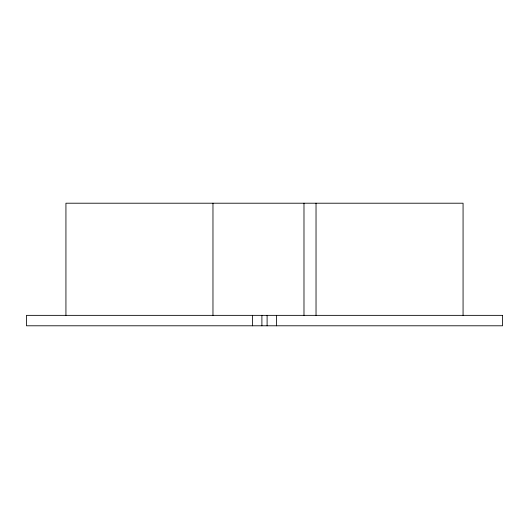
<?xml version="1.0" encoding="UTF-8"?>
<svg xmlns="http://www.w3.org/2000/svg" width="529" height="529" viewBox="0 0 529 529"><rect width="100%" height="100%" fill="white"/><g stroke="black" fill="none" stroke-linecap="round" stroke-linejoin="round"><path stroke-width="0.79" d="M463.067 315.357L463.067 203.209L65.933 203.209L65.933 315.357M316.031 203.209L316.031 315.357M303.983 203.209L303.983 315.357M276.548 315.357L276.548 325.791M267.105 315.357L267.105 325.791M261.895 315.357L261.895 325.791M252.452 315.357L252.452 325.791M212.969 203.209L212.969 315.357M502.55 315.357L26.45 315.357L26.45 325.791L502.55 325.791L502.55 315.357"/></g></svg>
